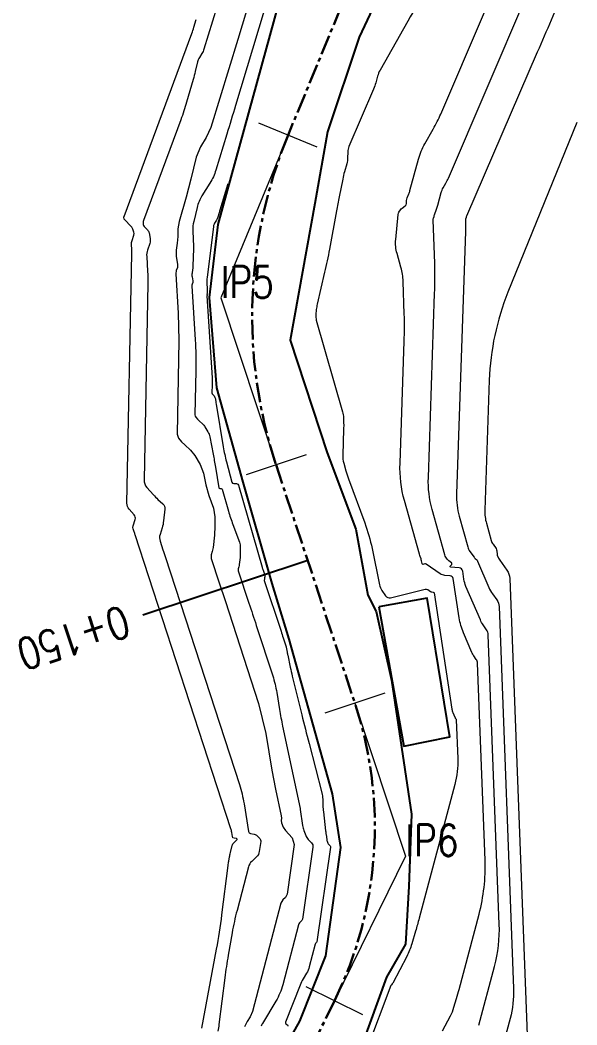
# Model space of a CAD drawing. Extents: x 337736 to 342002, y 3067251 to 3069533.
# Drawn here: x 338699.6 to 338734.9, y 3069348.5 to 3069412.2 of the extents above; entities that cross this region are included whole.
import ezdxf
from ezdxf.enums import TextEntityAlignment as Align

# ---------------------------------------------------------------- set-up
doc = ezdxf.new("R2010")
doc.units = 0
doc.header["$MEASUREMENT"] = 0
doc.linetypes.add('Center', pattern=[2, 1.25, -0.25, 0.25, -0.25])
for name, color, linetype, lineweight in [('BEC', 3, 'Continuous', 13), ('BES', 3, 'Continuous', 13), ('Chainage', 7, 'Continuous', 25), ('Contour', 4, 'Continuous', 0), ('IP_Line', 150, 'Continuous', 9), ('RC', 9, 'Center', 30)]:
    doc.layers.add(name, color=color, linetype=linetype, lineweight=lineweight)
for name, color, linetype in [('Building', 1, 'Continuous'), ('IPName', 7, 'Continuous'), ('RoadEdge', 51, 'Continuous')]:
    doc.layers.add(name, color=color, linetype=linetype)
doc.styles.get("Standard").update_dxf_attribs({"font": 'simplex.shx'})

msp = doc.modelspace()

# ---------------------------------------------------------------- linework, layer by layer
at = {"layer": 'BEC'}
for points in [[(338718.403443085, 3069404.10693205), (338714.706983859, 3069405.6353918)], [(338718.4034430847, 3069404.106932049), (338714.7069838588, 3069405.635391798)], [(338717.695717143, 3069384.61298398), (338713.898154212, 3069383.356594)], [(338717.6957171428, 3069384.612983979), (338713.8981542118, 3069383.356593999)], [(338722.69040829, 3069369.51603617), (338718.892845359, 3069368.25964619)], [(338722.6904082898, 3069369.516036169), (338718.8928453588, 3069368.259646188)], [(338721.294621565, 3069349.13873025), (338717.703841852, 3069350.90120041)], [(338721.2946215647, 3069349.138730248), (338717.7038418517, 3069350.901200409)]]:
    msp.add_lwpolyline(points, dxfattribs=at)
at = {"layer": 'BES'}
for points in [[(338718.403443085, 3069404.10693205), (338714.706983859, 3069405.6353918)], [(338718.4034430847, 3069404.106932049), (338714.7069838588, 3069405.635391798)], [(338717.695717143, 3069384.61298398), (338713.898154212, 3069383.356594)], [(338717.6957171428, 3069384.612983979), (338713.8981542118, 3069383.356593999)], [(338722.69040829, 3069369.51603617), (338718.892845359, 3069368.25964619)], [(338722.6904082898, 3069369.516036169), (338718.8928453588, 3069368.259646188)], [(338721.294621565, 3069349.13873025), (338717.703841852, 3069350.90120041)], [(338721.2946215647, 3069349.138730248), (338717.7038418517, 3069350.901200409)]]:
    msp.add_lwpolyline(points, dxfattribs=at)
at = {"layer": 'Building'}
msp.add_polyline3d([(338722.3059999998, 3069374.992999999, 1371.489), (338723.9039999997, 3069366.156399999, 1371.557), (338726.8028999998, 3069366.758099999, 1371.6029), (338725.3651999998, 3069375.540899999, 1371.7408), (338722.3059999998, 3069374.992999999, 1371.489)], dxfattribs=at)
at = {"layer": 'Chainage'}
msp.add_line((338717.802747315, 3069377.922025), (338707.359449253, 3069374.46695256), dxfattribs=at)
at = {"layer": 'Contour'}
for points, elevation in [([(338726.3529, 3069348.1219), (338726.8464, 3069349.0689, 0.04835), (338727.0662, 3069349.6131), (338727.2333, 3069350.1786, 0.00676), (338727.3926, 3069350.7463), (338728.6601, 3069355.5075, 0.07463), (338729.042, 3069358.9288), (338728.5695, 3069371.419, 0.14667), (338728.4875, 3069371.6592), (338728.3335, 3069371.8747, -0.05395), (338728.2043, 3069372.1042), (338727.6726, 3069373.3455, -0.06327999999999999), (338727.4031, 3069374.2883), (338727.0221, 3069376.7761, 0.34811), (338726.8313, 3069376.9535), (338726.5, 3069376.9797, -0.13099), (338726.1972, 3069377.0866), (338725.3091, 3069377.6939, 0.21326), (338725.2249, 3069377.7092), (338725.1028, 3069377.6792, -0.31205), (338725.08, 3069377.6879), (338725.0632, 3069377.7124, -0.10008), (338725.0519, 3069377.7391), (338725.0174, 3069377.907, 0.03818), (338724.9833, 3069378.0261), (338724.9267, 3069378.1787, -0.02104), (338724.8806, 3069378.3211), (338723.9355, 3069381.7232, -0.07641), (338723.6548, 3069384.0825), (338723.9189, 3069391.8314, 0.01683), (338723.9196, 3069393.5254), (338723.8502, 3069395.613, 0.0614), (338723.7104, 3069396.5026), (338723.4609, 3069397.375, -0.09322000000000001), (338723.3784, 3069398.2629), (338723.5277, 3069399.8592, -0.13193), (338723.5827, 3069400.0071), (338723.6774, 3069400.1404, -0.08192), (338723.791, 3069400.2549), (338723.9827, 3069400.3935, 0.23557), (338724.0609, 3069400.5429), (338724.0646, 3069400.7314, -0.09684), (338724.1036, 3069400.9122), (338724.2061, 3069401.1508, 0.03461), (338724.2839, 3069401.373), (338724.8268, 3069403.3562, -0.06246), (338725.2316, 3069404.3352), (338725.759, 3069405.2634, 0.02798), (338726.2329999999, 3069406.2181), (338731.715, 3069419.0093, 0.03007)], 1369), ([(338728.6561, 3069348.4902), (338729.6442, 3069352.2022, 0.07463), (338729.942, 3069354.8696), (338729.2481, 3069373.2097, 0.14667), (338729.1346, 3069373.5421), (338728.9214, 3069373.8404, -0.05395), (338728.7427, 3069374.1581), (338727.8315, 3069376.2851, -0.06327999999999999), (338727.701, 3069376.7415), (338727.6229, 3069377.2518, 0.34811), (338727.3915, 3069377.4668), (338726.8599, 3069377.5088, -0.6134), (338726.8353, 3069377.5684), (338726.9279, 3069377.6763, 0.42611), (338726.9184, 3069377.7743), (338726.7457, 3069377.9107, -0.07177), (338726.6419, 3069378.0201), (338726.5539, 3069378.1444, -0.08641), (338726.4896, 3069378.2799), (338725.6881, 3069381.1651, -0.07641), (338725.449, 3069383.1742), (338725.8471, 3069394.8538, 0.01683), (338725.8479, 3069396.7421), (338725.7556, 3069399.5191, -0.08826), (338725.7712, 3069399.6273), (338725.8059, 3069399.7326, -0.00589), (338725.842, 3069399.8375), (338725.9644, 3069400.181, 0.0188), (338726.0484, 3069400.4479), (338726.2638, 3069401.2345, -0.06246), (338726.3935, 3069401.5484), (338726.5627, 3069401.846, 0.02798), (338726.7147, 3069402.1521), (338734.146, 3069419.4918, 0.03007)], 1368), ([(338715.778, 3069415.2514), (338713.2282, 3069406.7565, -0.00124), (338712.6794, 3069404.9443), (338711.9819, 3069402.6617, -0.06597), (338711.6085, 3069401.8439), (338711.0993, 3069401.0318, 0.08137), (338710.7921, 3069400.3006), (338710.5776, 3069399.4056, 0.06984), (338710.5236, 3069398.8434), (338710.5484, 3069398.2737, -0.01641), (338710.5546, 3069397.7037), (338710.53, 3069396.5859, -0.03562), (338710.5087, 3069396.3575), (338710.47, 3069396.1241, 0.08782000000000001), (338710.4723, 3069395.9106), (338710.5220000001, 3069395.6462, -0.12921), (338710.5143, 3069395.5377), (338710.4779999999, 3069395.4311, 0.09769), (338710.4633, 3069395.3217), (338710.6736, 3069391.9051, -0.02026), (338710.7142, 3069389.9696), (338710.6591, 3069387.1457, 0.18892), (338710.7119, 3069387.0026), (338710.8209, 3069386.8802, 0.02597), (338710.9359, 3069386.7638), (338711.1382, 3069386.5792, -0.07321), (338711.2867, 3069386.3975), (338711.4805, 3069386.0735, -0.08772999999999999), (338711.5964, 3069385.7692), (338711.8061, 3069384.6723, -0.0063), (338711.956, 3069383.8309), (338712.1705, 3069382.5323, 0.36447), (338712.226, 3069382.4847), (338712.3215, 3069382.4838, -0.33192), (338712.3824, 3069382.4375), (338712.7794, 3069381.0559, 0.01861), (338713.0611, 3069380.1974), (338713.4748, 3069379.0786, -0.08865), (338713.5315, 3069378.7619), (338713.5317, 3069378.4351, -0.02851), (338713.5133, 3069378.1094), (338713.4627, 3069377.6651, -0.04676), (338713.435, 3069377.5333), (338713.395, 3069377.4041, 0.15649), (338713.3963, 3069377.2754), (338714.0772, 3069375.2245, -0.0014), (338714.5413, 3069373.8132), (338715.5837, 3069370.6137, -0.03835), (338715.8395, 3069369.5608), (338716.0144, 3069368.4882, 0.01216), (338716.2152, 3069367.4204), (338717.3264, 3069362.2137, -0.06425), (338717.3279, 3069362.1948), (338717.327, 3069362.1757, 0.04793), (338717.328, 3069362.1567), (338717.4781, 3069361.1301, 0.05497999999999999), (338717.5595, 3069360.8177), (338717.6785, 3069360.5063, 0.09601), (338717.8379, 3069360.2499), (338718.0471, 3069360.0243, -0.22698), (338718.1295, 3069359.7594), (338717.4618, 3069355.1881, -0.1686), (338717.3981, 3069355.0655), (338717.2919, 3069354.965, 0.13992), (338717.2202, 3069354.8441), (338716.2194, 3069351.0372, -0.07076), (338715.7864, 3069350.0084), (338714.9381, 3069348.5921, 0.04172), (338714.9027, 3069348.52), (338714.862, 3069348.4161, 0.34666)], 1373), ([(338712.5865, 3069414.7807), (338711.2272, 3069410.3321, -0.06597), (338711.1006, 3069410.0548), (338710.9372, 3069409.7943, 0.08137), (338710.8197, 3069409.5145), (338710.6743, 3069408.9079, -0.01143), (338710.542, 3069408.4068), (338710.1269, 3069406.9688, -0.01843), (338709.7613, 3069405.8576), (338707.3923, 3069399.461, 0.10203), (338707.3733, 3069399.3363), (338707.38, 3069399.2077, 0.18523), (338707.4288, 3069399.0978), (338707.6404, 3069398.8859, -0.1508), (338707.7485, 3069398.6809), (338707.8153, 3069398.3255, -0.12921), (338707.7932, 3069398.0149), (338707.6494, 3069397.5925, 0.09769), (338707.5967, 3069397.1988), (338707.6551, 3069396.2488, -0.02026), (338707.6713, 3069395.4802), (338707.4283, 3069383.0427, 0.18892), (338707.607, 3069382.5589), (338708.021, 3069382.0938, 0.02597), (338708.3135, 3069381.7978), (338708.6213, 3069381.517, -0.24067), (338708.7516, 3069381.1695), (338708.6679, 3069380.4352, -0.04676), (338708.576, 3069379.9972), (338708.443, 3069379.5679, 0.15649), (338708.4473, 3069379.14), (338708.6229, 3069378.611, -0.0014), (338708.7858, 3069378.1158), (338713.47, 3069363.7382, -0.03835), (338713.7675, 3069362.5133), (338714.0541, 3069360.7556, 0.32144), (338714.1867, 3069360.6226), (338714.4146, 3069360.5846, -0.16597), (338714.6071, 3069360.4809), (338714.7647, 3069360.3109, -0.22698), (338714.8267, 3069360.1115), (338714.7359, 3069359.4898, -0.1686), (338714.5542, 3069359.1399), (338714.251, 3069358.8531, 0.13992), (338714.0463, 3069358.5079), (338713.3216, 3069355.7514, 0.02121), (338713.0136, 3069354.3386), (338712.7655, 3069352.9127, 0.0118), (338712.5512, 3069351.4817), (338712.179, 3069348.5219, -0.02922), (338712.1019, 3069348.1062)], 1376), ([(338734.1029, 3069414.2015, -0.0006), (338732.3541, 3069410.1344), (338727.8693, 3069399.739, 0.0221), (338727.8356, 3069399.6504), (338727.8059, 3069399.5602, 0.08826), (338727.7926, 3069399.4677), (338727.8059, 3069399.0669, -0.01683), (338727.8058, 3069398.7681), (338727.2391, 3069382.1439, 0.07641), (338727.408, 3069380.7247), (338727.944, 3069378.7953, 0.08641), (338728.0848, 3069378.4988), (338728.3422, 3069378.1349, 0.07177), (338728.4159, 3069378.0573), (338728.5298, 3069377.9673, -0.15804), (338728.5478, 3069377.9403), (338728.5571, 3069377.9074, 0.03236), (338728.5684, 3069377.8753), (338729.281, 3069376.212, 0.05395), (338729.5094, 3069375.8061), (338729.7817, 3069375.425, -0.14667), (338729.9267, 3069375.0003), (338730.8419, 3069350.8104, -0.07463), (338730.6283, 3069348.8969), (338729.9195, 3069346.2341, -0.00676)], 1367), ([(338725.2698, 3069414.35, -0.02798), (338724.1517, 3069412.0981), (338722.3906, 3069408.999, 0.06246), (338722.2293, 3069408.609), (338722.117, 3069408.1988, -0.03461), (338721.9769, 3069407.7982), (338720.4151, 3069404.1616, 0.09684), (338720.3381, 3069403.805), (338720.3309, 3069403.4333, -0.06509), (338720.276, 3069403.0688), (338720.1302, 3069402.5608, 0.02172), (338720.0189, 3069402.0981), (338719.8002, 3069400.9769, 0.00261), (338719.6287, 3069400.0727), (338719.183, 3069397.6533, -0.01211), (338718.8768, 3069396.1906), (338718.4036, 3069394.1754, 0.03435), (338718.3482, 3069393.8359), (338718.3161, 3069393.4927, 0.09322000000000001), (338718.3474, 3069393.1554), (338720.0107, 3069387.3392, -0.0614), (338720.0666, 3069386.9833), (338720.0787, 3069386.6206, -0.01683), (338720.0785, 3069386.2578), (338720.0219, 3069384.5984, 0.07641), (338720.0821, 3069384.0932), (338720.2199, 3069383.5972, 0.02104), (338720.3782, 3069383.1079), (338721.4175, 3069380.3055, -0.03818), (338721.8829, 3069378.6797), (338722.3538, 3069376.3859, 0.10008), (338722.509, 3069376.0207), (338722.7381, 3069375.6869, 0.31205), (338723.0492, 3069375.5683), (338725.2548, 3069376.1094, -0.21326), (338725.4113, 3069376.081), (338725.59, 3069375.9588, 0.13099), (338725.6718, 3069375.9299), (338725.7614, 3069375.9229, -0.34811), (338725.813, 3069375.8749), (338726.942, 3069368.5024, 0.06327999999999999), (338727.0044, 3069368.284), (338727.1276, 3069367.9965, 0.05395), (338727.1575, 3069367.9433), (338727.1932, 3069367.8934, -0.14667), (338727.2122, 3069367.8378), (338727.3055, 3069365.3732, -0.07463), (338727.1228, 3069363.7371), (338724.8658, 3069355.2586, -0.00676), (338724.6362, 3069354.4407), (338724.3956, 3069353.6259, -0.04835), (338724.0789, 3069352.8419), (338723.1922, 3069351.1406, -0.07185), (338723.1552, 3069351.0892), (338723.1108, 3069351.0432, 0.10218), (338723.0773, 3069350.9902), (338721.5385, 3069346.9022, -0.05136)], 1371), ([(338711.0976, 3069348.2912), (338712.0268, 3069353.2958, 0.01463), (338712.3644, 3069355.466), (338712.7583, 3069358.5994, -0.0118), (338712.7991, 3069358.8716), (338712.8463, 3069359.143, -0.02121), (338712.9049, 3069359.4118), (338713.0241, 3069359.865, -0.13992), (338713.1353, 3069360.0527), (338713.3209, 3069360.2282, 0.61959), (338713.2989, 3069360.3005), (338713.1315, 3069360.3284, -0.32144), (338713.0342, 3069360.426), (338712.9898, 3069360.6985, 0.03835), (338712.9332, 3069360.9316), (338706.8673, 3069379.5499, 0.0014), (338706.8048, 3069379.7399), (338706.7418, 3069379.9296, -0.15649), (338706.7399, 3069380.12), (338706.8651, 3069380.524, 0.26274), (338706.8008, 3069380.8207), (338706.4876, 3069381.1725, -0.18892), (338706.3488, 3069381.5482), (338706.6579, 3069397.3647, 0.02026), (338706.6519, 3069397.6491), (338706.6344, 3069397.9331, -0.09769), (338706.6715, 3069398.2099), (338706.7852, 3069398.544, 0.16156), (338706.7867, 3069398.7332), (338706.7254, 3069398.9229, 0.11854), (338706.6243, 3069399.0883), (338706.1881, 3069399.5251, -0.18523), (338706.161, 3069399.5861), (338706.1573, 3069399.6575, -0.10203), (338706.1679, 3069399.7267), (338710.4622, 3069411.3218, 0.01843), (338710.5903, 3069411.711), (338710.7356, 3069412.2146, 0.01143)], 1377), ([(338734.8619000001, 3069405.684356903), (338730.4945, 3069394.9182, 0.08805), (338729.31, 3069389.3536), (338729.0291, 3069381.1136, 0.07641), (338729.1278, 3069380.2842), (338729.4304, 3069379.1952, 0.08641), (338729.5464, 3069378.9509), (338729.7386, 3069378.6792, -0.13594), (338729.7901, 3069378.5362), (338729.8075, 3069378.3061, 0.05005), (338729.8095, 3069378.2946), (338729.8127, 3069378.2833, 0.03236), (338729.8166, 3069378.2723), (338729.9023, 3069378.0723, 0.05395), (338729.9749, 3069377.9432), (338730.4288, 3069377.3078, -0.14667), (338730.6053, 3069376.791), (338731.7419, 3069346.7511, -0.07463)], 1366), ([(338712.7408, 3069401.7969), (338712.2368, 3069400.1179, -0.00124), (338712.1711, 3069399.9009), (338712.104, 3069399.6811, -0.06597), (338712.0132, 3069399.4824), (338711.8962, 3069399.2957, 0.10964), (338711.8241, 3069399.093), (338711.4236, 3069395.8598, 0.04174), (338711.4108, 3069395.5381), (338711.4298, 3069395.1048, -0.01641), (338711.4309, 3069395.003), (338711.4278, 3069394.8656, -0.03562), (338711.425, 3069394.835), (338711.4198, 3069394.8037, 0.08782000000000001), (338711.4201, 3069394.775), (338711.4268, 3069394.7395, -0.12921), (338711.4257, 3069394.725), (338711.4209, 3069394.7107, 0.09769), (338711.4189, 3069394.696), (338711.739, 3069389.4955, -0.02026), (338711.7474, 3069389.0961), (338711.736, 3069388.5134, 0.18892), (338711.7469, 3069388.4839), (338711.7694, 3069388.4586, 0.02597), (338711.7931, 3069388.4346), (338711.8349, 3069388.3965, -0.07321), (338711.8655, 3069388.359), (338711.9055, 3069388.2922, -0.08772999999999999), (338711.9294, 3069388.2294), (338711.9727, 3069388.003, -0.0063), (338712.0036, 3069387.8294), (338712.4512, 3069385.1197, 0.02375), (338712.6513, 3069384.1861), (338712.9945, 3069382.8891, 0.33779), (338713.1103, 3069382.7992), (338713.2946, 3069382.7975, -0.33192), (338713.4122, 3069382.7081), (338714.9069, 3069377.506, 0.01861), (338714.9704, 3069377.3125), (338715.0636, 3069377.0603, -0.08865), (338715.0764, 3069376.9889), (338715.0765, 3069376.9153, -0.02851), (338715.0723, 3069376.8418), (338715.0609, 3069376.7417, -0.04676), (338715.0547, 3069376.712), (338715.0457, 3069376.6829, 0.15649), (338715.0459, 3069376.6539), (338716.1119, 3069373.4431, -0.0014), (338716.2468, 3069373.0329), (338716.4162, 3069372.513, -0.03835), (338716.4637, 3069372.3175), (338716.4962, 3069372.1183, 0.01216), (338716.5334, 3069371.9201), (338716.6939, 3069371.1684, 0.007690000000000001), (338716.8235, 3069370.6035), (338717.4258, 3069368.1527, 0.00324), (338717.8853, 3069366.3342), (338718.6978, 3069363.2036, -0.05628), (338718.7545, 3069362.8056), (338718.7663, 3069362.4013, 0.02138), (338718.7953, 3069361.9981), (338718.9336, 3069360.797, 0.00765), (338718.9653, 3069360.5542), (338719.0099, 3069360.2492, 0.05497999999999999), (338719.0394, 3069360.1357), (338719.0826, 3069360.0227, 0.09601), (338719.1405, 3069359.9296), (338719.2165, 3069359.8477, -0.22698), (338719.2464, 3069359.7515), (338718.3705, 3069353.7542, -0.1686), (338718.3461, 3069353.7073), (338718.3056, 3069353.669, 0.13992), (338718.2782, 3069353.6228), (338717.8959, 3069352.1687, -0.07076), (338717.7305, 3069351.7758), (338717.5092, 3069351.4063, 0.04172), (338717.3202, 3069351.0211), (338716.3983, 3069348.6643, 0.34666), (338716.4256, 3069348.5742), (338716.524, 3069348.5056, -0.39015), (338716.5429999999, 3069348.4195)], 1372)]:
    msp.add_lwpolyline(points, format="xyb", dxfattribs=dict(at, elevation=elevation))
at = {"layer": 'Contour', "elevation": 1374}
msp.add_lwpolyline([(338713.9202, 3069412.7548), (338713.3674, 3069410.9293), (338711.6685, 3069405.3697), (338711.3774, 3069404.732), (338711.0017, 3069404.133), (338710.7315, 3069403.4896), (338710.3971, 3069402.0947), (338710.0929, 3069400.9424), (338709.652, 3069399.4151), (338709.5813, 3069398.9517), (338709.5704, 3069398.4574), (338709.5306, 3069398.0312), (338709.4583, 3069397.5958), (338709.4626, 3069397.1974), (338709.5554, 3069396.7041), (338709.541, 3069396.5015), (338709.4733, 3069396.3028), (338709.446, 3069396.0986), (338709.5998, 3069393.5995), (338709.6362, 3069391.8622), (338709.5203, 3069385.9293), (338709.6152, 3069385.6726), (338709.8106, 3069385.4531), (338710.0168, 3069385.2443), (338710.3798, 3069384.9131), (338710.6462, 3069384.5871), (338710.9936, 3069384.0061), (338711.2015, 3069383.4602), (338711.3445, 3069382.7123), (338711.5331, 3069382.035), (338711.8241, 3069381.2481), (338711.9248, 3069380.6861), (338711.9252, 3069380.1062), (338711.8925, 3069379.5281), (338711.8026, 3069378.7396), (338711.7535, 3069378.5058), (338711.6825, 3069378.2766), (338711.6848, 3069378.0481), (338712.1973, 3069376.5046), (338712.561, 3069375.3986), (338714.6894, 3069368.8657), (338715.1535, 3069366.9553), (338715.5319, 3069364.6343), (338715.7559, 3069363.4435), (338716.1203, 3069361.7359), (338716.132, 3069361.5937), (338716.1253, 3069361.45), (338716.1477, 3069361.311), (338716.2573, 3069361.024), (338716.3883, 3069360.8133), (338716.8159, 3069360.3522), (338716.9507, 3069359.9185), (338716.4914, 3069356.7732), (338716.3883, 3069356.5748), (338716.2165, 3069356.4122), (338716.1005, 3069356.2165), (338714.2956, 3069349.3513), (338714.1553, 3069349.0181), (338713.9677, 3069348.7049), (338713.8025, 3069348.3802)], dxfattribs=at)
at = {"layer": 'IP_Line'}
for points in [[(338716.555213472, 3069404.87116193), (338712.295287415, 3069394.56886707), (338715.796935678, 3069383.98478899)], [(338716.5552134718, 3069404.871161928), (338712.2952874147, 3069394.568867069), (338715.7969356778, 3069383.984788989)], [(338720.791626824, 3069368.88784118), (338724.000115019, 3069359.18986839), (338719.499231709, 3069350.01996533)], [(338720.7916268238, 3069368.887841179), (338724.0001150187, 3069359.189868389), (338719.4992317088, 3069350.019965329)]]:
    msp.add_lwpolyline(points, dxfattribs=at)
at = {"layer": 'RC', "linetype": 'Center'}
msp.add_lwpolyline([(338733.6053478367, 3069524.247776239), (338725.4821532418, 3069474.013365798), (338725.4821532418, 3069474.013365798, 0.107694151561006), (338726.2902168898, 3069459.130966749), (338726.2902168898, 3069459.130966749), (338726.9972355068, 3069456.564392318), (338726.9972355068, 3069456.564392318, -0.111285958615997), (338727.7224993638, 3069441.192049048), (338727.7224993638, 3069441.192049048), (338725.7131337328, 3069429.795178358), (338725.7131337328, 3069429.795178358, -0.05444589951941901), (338722.9818113887, 3069420.413381618), (338722.9818113887, 3069420.413381618), (338716.5552134718, 3069404.871161928), (338716.5552134718, 3069404.871161928, 0.179798162778603), (338715.7969356778, 3069383.984788989), (338715.7969356778, 3069383.984788989), (338720.7916268238, 3069368.887841179), (338720.7916268238, 3069368.887841179, -0.196417088369893), (338719.4992317088, 3069350.019965329), (338719.4992317088, 3069350.019965329), (338718.0043827638, 3069346.974425379)], format="xyb", dxfattribs=at)
at = {"layer": 'RoadEdge'}
for points in [[(338724.055, 3069417.489, 1372.151), (338721.057, 3069411.078, 1371.916), (338719.053, 3069405.086, 1371.692), (338718.262, 3069400.537, 1371.649), (338716.696, 3069391.891, 1371.637), (338719.032, 3069384.739, 1371.545), (338720.8529999999, 3069379.913, 1371.522), (338721.611, 3069375.735, 1371.589), (338722.137, 3069374.694, 1371.527), (338723.109, 3069370.348, 1371.626), (338724.39, 3069361.858, 1371.279), (338724.21, 3069357.257, 1371.212), (338723.995, 3069353.621, 1371.207), (338722.794, 3069351.521, 1371.252), (338721.203, 3069347.157, 1371.225)], [(338716.527, 3069415.305, 1372.268), (338712.102, 3069399.215, 1371.864), (338711.567, 3069394.599, 1371.845), (338712.016, 3069388.869, 1371.74), (338713.693, 3069382.891, 1371.699), (338715.526, 3069376.473, 1371.709), (338716.606, 3069372.946, 1371.772), (338719.343, 3069363.139, 1371.672), (338719.883, 3069359.747, 1371.43), (338718.932, 3069352.868, 1371.382), (338717.278, 3069348.728, 1371.406), (338713.994, 3069342.862, 1371.276)]]:
    msp.add_polyline3d(points, dxfattribs=at)

# ---------------------------------------------------------------- texts
at = {"layer": 'Chainage', "width": 0.8000000119209291}
msp.add_text('0+150', height=2, rotation=198.306338988738, dxfattribs=at).set_placement((338706.41005852, 3069374.15285507), align=Align.MIDDLE_LEFT)
at = {"layer": 'IPName', "width": 0.8}
for s, p in [('IP5', (338712.295287415, 3069394.56886707)), ('IP5', (338712.2952874147, 3069394.568867069)), ('IP6', (338724.000115019, 3069359.18986839)), ('IP6', (338724.0001150187, 3069359.189868389))]:
    msp.add_text(s, height=2, dxfattribs=at).set_placement(p)

doc.saveas('drawing.dxf')
